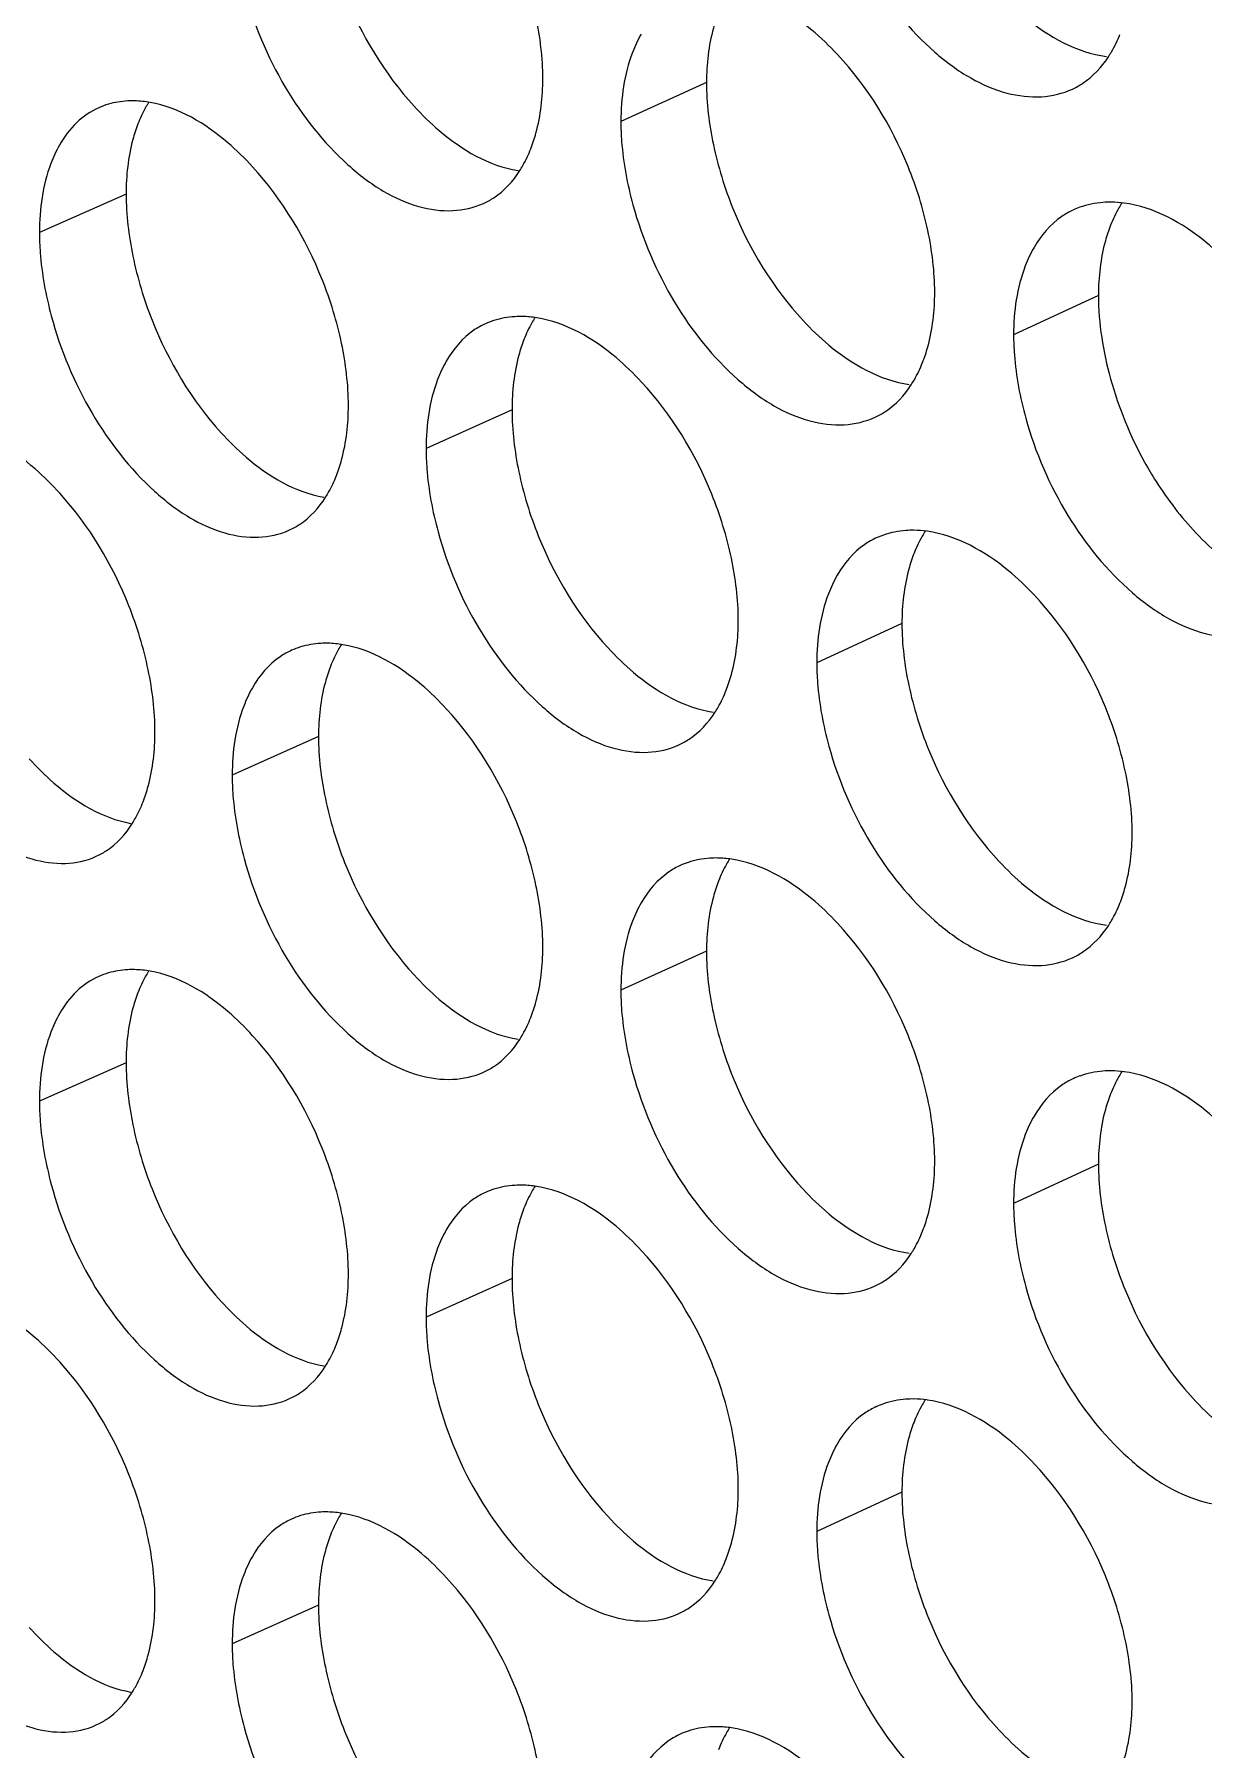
# Model space of a CAD drawing. Header units: millimetres. Extents: x 1177 to 4147, y 93 to 2194.
# Drawn here: x 2559.37 to 2569.97, y 1016.85 to 1032.4 of the extents above; entities that cross this region are included whole.
import ezdxf

# ---------------------------------------------------------------- set-up
doc = ezdxf.new("R2010")
doc.units = ezdxf.units.MM
doc.header["$LTSCALE"] = 0.1
doc.layers.get('0').update_dxf_attribs({"lineweight": 13})
doc.layers.add('标注', color=251, linetype='Continuous', lineweight=9)

# ---------------------------------------------------------------- blocks, each defined once
blk = doc.blocks.new('02')
at = {"layer": '标注'}
for p, q in [((4434.072, 1065.505), (4432.963, 1065)), ((4426.555, 1064.061), (4425.432, 1063.563)), ((4426.555, 1064.061), (4425.432, 1063.563)), ((4439.148, 1062.748), (4438.049, 1062.237)), ((4431.553, 1061.268), (4430.44, 1060.765)), ((4431.553, 1061.268), (4430.44, 1060.765)), ((4436.603, 1058.499), (4435.5, 1057.991)), ((4436.603, 1058.499), (4435.5, 1057.991)), ((4429.047, 1057.036), (4427.929, 1056.536)), ((4434.072, 1054.255), (4432.963, 1053.75)), ((4426.555, 1052.811), (4425.432, 1052.313)), ((4439.148, 1051.498), (4438.049, 1050.987)), ((4431.553, 1050.018), (4430.44, 1049.515)), ((4436.603, 1047.249), (4435.5, 1046.741)), ((4429.047, 1045.786), (4427.929, 1045.286))]:
    blk.add_line(p, q, dxfattribs=at)
for centre, radius, start, end in [((4426.606, 1064.263), 1.001, 106.2734, 113.935), ((4426.606, 1064.263), 1.001, 106.2734, 113.935), ((4439.261, 1062.909), 1.043, 109.8653, 114.9718), ((4439.298, 1062.563), 1.393, 82.5184, 89.3404), ((4431.628, 1061.454), 1.017, 107.7472, 114.3481), ((4431.628, 1061.454), 1.017, 107.7472, 114.3481), ((4436.739, 1058.323), 1.384, 82.0095, 89.1943), ((4436.739, 1058.323), 1.384, 82.0095, 89.1943), ((4436.704, 1058.668), 1.034, 109.1713, 114.7632), ((4436.704, 1058.668), 1.034, 109.1713, 114.7632), ((4429.11, 1057.231), 1.009, 107.0166, 114.1413), ((4434.159, 1054.433), 1.026, 108.4653, 114.5554), ((4426.606, 1053.013), 1.001, 106.2734, 113.935), ((4439.261, 1051.659), 1.043, 109.8653, 114.9718), ((4439.298, 1051.313), 1.393, 82.5184, 89.3404), ((4431.628, 1050.204), 1.017, 107.7472, 114.3481), ((4436.704, 1047.418), 1.034, 109.1713, 114.7632), ((4436.739, 1047.073), 1.384, 82.0095, 89.1943), ((4429.11, 1045.981), 1.009, 107.0166, 114.1413), ((4434.159, 1043.183), 1.026, 108.4653, 114.5554)]:
    blk.add_arc(centre, radius, start, end, dxfattribs=at)
for points, knots in [([(4431.952, 1065.555), (4431.952, 1065.824), (4431.883, 1066.383), (4431.551, 1067.464), (4431.092, 1068.22), (4430.706, 1068.64)], [0, 0, 0, 0, 0.238495, 0.494451, 1, 1, 1, 1]), ([(4429.047, 1068.286), (4429.047, 1068.017), (4429.116, 1067.458), (4429.444, 1066.377), (4429.9, 1065.619), (4430.284, 1065.199)], [0, 0, 0, 0, 0.238709, 0.494811, 1, 1, 1, 1]), ([(4435.657, 1068.162), (4435.778, 1067.72), (4436.135, 1066.891), (4436.823, 1066.033), (4437.464, 1065.557), (4437.939, 1065.352), (4438.399, 1065.295), (4438.688, 1065.363), (4438.813, 1065.421)], [0, 0, 0, 0, 0.297384, 0.578764, 0.7031, 0.812961, 0.910366, 1, 1, 1, 1]), ([(4428.084, 1066.706), (4428.203, 1066.266), (4428.552, 1065.437), (4429.226, 1064.576), (4429.855, 1064.094), (4430.321, 1063.884), (4430.774, 1063.82), (4431.058, 1063.883), (4431.182, 1063.939)], [0, 0, 0, 0, 0.298788, 0.580857, 0.705138, 0.814605, 0.911286, 1, 1, 1, 1]), ([(4435.769, 1065.867), (4435.664, 1065.979), (4435.277, 1066.352), (4434.778, 1066.641), (4434.396, 1066.697)], [0, 0, 0, 0, 0.284973, 1, 1, 1, 1]), ([(4437.86, 1066.67), (4437.966, 1066.556), (4438.358, 1066.181), (4438.866, 1065.893), (4439.253, 1065.842)], [0, 0, 0, 0, 0.285047, 1, 1, 1, 1]), ([(4434.228, 1066.414), (4434.202, 1066.348), (4434.106, 1066.054), (4434.072, 1065.742), (4434.072, 1065.505)], [0, 0, 0, 0, 0.231495, 1, 1, 1, 1]), ([(4433.226, 1066.132), (4433.182, 1066.056), (4433.018, 1065.7), (4432.963, 1065.302), (4432.963, 1065)], [0, 0, 0, 0, 0.225686, 1, 1, 1, 1]), ([(4439.277, 1065.836), (4439.291, 1065.859), (4439.349, 1065.952), (4439.396, 1066.052), (4439.427, 1066.129)], [0, 0, 0, 0, 0.242268, 1, 1, 1, 1]), ([(4437.028, 1062.788), (4437.028, 1063.057), (4436.958, 1063.616), (4436.622, 1064.696), (4436.159, 1065.449), (4435.769, 1065.867)], [0, 0, 0, 0, 0.238356, 0.494151, 1, 1, 1, 1]), ([(4438.813, 1065.421), (4438.859, 1065.443), (4439.042, 1065.545), (4439.19, 1065.704), (4439.277, 1065.836)], [0, 0, 0, 0, 0.242755, 1, 1, 1, 1]), ([(4431.796, 1064.647), (4431.822, 1064.714), (4431.918, 1065.007), (4431.952, 1065.318), (4431.952, 1065.555)], [0, 0, 0, 0, 0.231431, 1, 1, 1, 1]), ([(4434.072, 1065.505), (4434.072, 1065.236), (4434.141, 1064.677), (4434.473, 1063.597), (4434.934, 1062.842), (4435.322, 1062.424)], [0, 0, 0, 0, 0.23857, 0.494512, 1, 1, 1, 1]), ([(4426.665, 1065.267), (4426.635, 1065.268), (4426.521, 1065.266), (4426.407, 1065.248), (4426.325, 1065.224)], [0, 0, 0, 0, 0.256633, 1, 1, 1, 1]), ([(4426.665, 1065.267), (4426.635, 1065.268), (4426.521, 1065.266), (4426.407, 1065.248), (4426.325, 1065.224)], [0, 0, 0, 0, 0.256633, 1, 1, 1, 1]), ([(4426.845, 1065.246), (4426.832, 1065.224), (4426.78, 1065.135), (4426.737, 1065.041), (4426.708, 1064.968)], [0, 0, 0, 0, 0.242119, 1, 1, 1, 1]), ([(4426.845, 1065.246), (4426.832, 1065.224), (4426.78, 1065.135), (4426.737, 1065.041), (4426.708, 1064.968)], [0, 0, 0, 0, 0.242119, 1, 1, 1, 1]), ([(4428.194, 1064.411), (4428.093, 1064.522), (4427.72, 1064.89), (4427.239, 1065.181), (4426.868, 1065.247)], [0, 0, 0, 0, 0.285096, 1, 1, 1, 1]), ([(4428.194, 1064.411), (4428.093, 1064.522), (4427.72, 1064.89), (4427.239, 1065.181), (4426.868, 1065.247)], [0, 0, 0, 0, 0.285096, 1, 1, 1, 1]), ([(4430.284, 1065.199), (4430.387, 1065.087), (4430.765, 1064.716), (4431.254, 1064.425), (4431.631, 1064.365)], [0, 0, 0, 0, 0.285206, 1, 1, 1, 1]), ([(4426.2, 1065.178), (4426.095, 1065.132), (4425.895, 1064.995), (4425.752, 1064.801), (4425.692, 1064.694)], [0, 0, 0, 0, 0.481736, 1, 1, 1, 1]), ([(4426.2, 1065.178), (4426.095, 1065.132), (4425.895, 1064.995), (4425.752, 1064.801), (4425.692, 1064.694)], [0, 0, 0, 0, 0.481736, 1, 1, 1, 1]), ([(4432.963, 1065), (4432.963, 1064.913), (4432.978, 1064.549), (4433.046, 1064.188), (4433.119, 1063.921)], [0, 0, 0, 0, 0.238256, 1, 1, 1, 1]), ([(4426.708, 1064.968), (4426.683, 1064.902), (4426.588, 1064.609), (4426.555, 1064.297), (4426.555, 1064.061)], [0, 0, 0, 0, 0.23105, 1, 1, 1, 1]), ([(4426.708, 1064.968), (4426.683, 1064.902), (4426.588, 1064.609), (4426.555, 1064.297), (4426.555, 1064.061)], [0, 0, 0, 0, 0.23105, 1, 1, 1, 1]), ([(4425.692, 1064.694), (4425.648, 1064.618), (4425.485, 1064.263), (4425.432, 1063.865), (4425.432, 1063.563)], [0, 0, 0, 0, 0.224968, 1, 1, 1, 1]), ([(4425.692, 1064.694), (4425.648, 1064.618), (4425.485, 1064.263), (4425.432, 1063.865), (4425.432, 1063.563)], [0, 0, 0, 0, 0.224968, 1, 1, 1, 1]), ([(4431.654, 1064.364), (4431.667, 1064.385), (4431.722, 1064.476), (4431.767, 1064.573), (4431.796, 1064.647)], [0, 0, 0, 0, 0.242178, 1, 1, 1, 1]), ([(4429.434, 1061.323), (4429.434, 1061.592), (4429.365, 1062.151), (4429.035, 1063.232), (4428.579, 1063.989), (4428.194, 1064.411)], [0, 0, 0, 0, 0.238564, 0.494601, 1, 1, 1, 1]), ([(4429.434, 1061.323), (4429.434, 1061.592), (4429.365, 1062.151), (4429.035, 1063.232), (4428.579, 1063.989), (4428.194, 1064.411)], [0, 0, 0, 0, 0.238564, 0.494601, 1, 1, 1, 1]), ([(4431.182, 1063.939), (4431.229, 1063.96), (4431.417, 1064.063), (4431.567, 1064.227), (4431.654, 1064.364)], [0, 0, 0, 0, 0.241969, 1, 1, 1, 1]), ([(4426.555, 1064.061), (4426.555, 1063.791), (4426.623, 1063.232), (4426.95, 1062.15), (4427.402, 1061.392), (4427.785, 1060.97)], [0, 0, 0, 0, 0.238779, 0.49496, 1, 1, 1, 1]), ([(4426.555, 1064.061), (4426.555, 1063.791), (4426.623, 1063.232), (4426.95, 1062.15), (4427.402, 1061.392), (4427.785, 1060.97)], [0, 0, 0, 0, 0.238779, 0.49496, 1, 1, 1, 1]), ([(4433.119, 1063.921), (4433.24, 1063.48), (4433.594, 1062.65), (4434.278, 1061.791), (4434.915, 1061.313), (4435.386, 1061.107), (4435.845, 1061.047), (4436.132, 1061.114), (4436.256, 1061.171)], [0, 0, 0, 0, 0.29785, 0.579458, 0.703775, 0.813505, 0.91067, 1, 1, 1, 1]), ([(4439.314, 1063.956), (4439.278, 1063.956), (4439.14, 1063.952), (4439.003, 1063.924), (4438.906, 1063.889)], [0, 0, 0, 0, 0.257304, 1, 1, 1, 1]), ([(4439.455, 1063.95), (4439.441, 1063.928), (4439.383, 1063.834), (4439.336, 1063.735), (4439.306, 1063.657)], [0, 0, 0, 0, 0.242253, 1, 1, 1, 1]), ([(4440.884, 1063.118), (4440.776, 1063.231), (4440.38, 1063.606), (4439.868, 1063.893), (4439.479, 1063.944)], [0, 0, 0, 0, 0.284863, 1, 1, 1, 1]), ([(4438.82, 1063.854), (4438.769, 1063.83), (4438.563, 1063.713), (4438.404, 1063.524), (4438.314, 1063.37)], [0, 0, 0, 0, 0.241203, 1, 1, 1, 1]), ([(4439.306, 1063.657), (4439.279, 1063.591), (4439.183, 1063.297), (4439.148, 1062.985), (4439.148, 1062.748)], [0, 0, 0, 0, 0.231792, 1, 1, 1, 1]), ([(4425.432, 1063.563), (4425.432, 1063.476), (4425.447, 1063.112), (4425.514, 1062.751), (4425.586, 1062.483)], [0, 0, 0, 0, 0.238168, 1, 1, 1, 1]), ([(4425.432, 1063.563), (4425.432, 1063.476), (4425.447, 1063.112), (4425.514, 1062.751), (4425.586, 1062.483)], [0, 0, 0, 0, 0.238168, 1, 1, 1, 1]), ([(4438.314, 1063.37), (4438.27, 1063.293), (4438.104, 1062.938), (4438.049, 1062.539), (4438.049, 1062.237)], [0, 0, 0, 0, 0.22617, 1, 1, 1, 1]), ([(4436.87, 1061.879), (4436.897, 1061.946), (4436.993, 1062.239), (4437.028, 1062.551), (4437.028, 1062.788)], [0, 0, 0, 0, 0.231729, 1, 1, 1, 1]), ([(4439.148, 1062.748), (4439.148, 1062.384), (4439.272, 1061.632), (4439.558, 1060.929), (4439.746, 1060.589)], [0, 0, 0, 0, 0.483072, 1, 1, 1, 1]), ([(4425.586, 1062.483), (4425.704, 1062.043), (4426.05, 1061.215), (4426.72, 1060.352), (4427.345, 1059.868), (4427.808, 1059.656), (4428.258, 1059.59), (4428.542, 1059.652), (4428.664, 1059.707)], [0, 0, 0, 0, 0.299261, 0.581563, 0.705826, 0.815161, 0.911598, 1, 1, 1, 1]), ([(4425.586, 1062.483), (4425.704, 1062.043), (4426.05, 1061.215), (4426.72, 1060.352), (4427.345, 1059.868), (4427.808, 1059.656), (4428.258, 1059.59), (4428.542, 1059.652), (4428.664, 1059.707)], [0, 0, 0, 0, 0.299261, 0.581563, 0.705826, 0.815161, 0.911598, 1, 1, 1, 1]), ([(4431.209, 1062.381), (4431.157, 1062.357), (4430.95, 1062.242), (4430.791, 1062.052), (4430.702, 1061.897)], [0, 0, 0, 0, 0.240568, 1, 1, 1, 1]), ([(4431.209, 1062.381), (4431.157, 1062.357), (4430.95, 1062.242), (4430.791, 1062.052), (4430.702, 1061.897)], [0, 0, 0, 0, 0.240568, 1, 1, 1, 1]), ([(4431.685, 1062.475), (4431.653, 1062.475), (4431.53, 1062.473), (4431.406, 1062.451), (4431.318, 1062.423)], [0, 0, 0, 0, 0.25692, 1, 1, 1, 1]), ([(4431.685, 1062.475), (4431.653, 1062.475), (4431.53, 1062.473), (4431.406, 1062.451), (4431.318, 1062.423)], [0, 0, 0, 0, 0.25692, 1, 1, 1, 1]), ([(4431.85, 1062.46), (4431.836, 1062.438), (4431.782, 1062.347), (4431.737, 1062.251), (4431.708, 1062.176)], [0, 0, 0, 0, 0.242162, 1, 1, 1, 1]), ([(4431.85, 1062.46), (4431.836, 1062.438), (4431.782, 1062.347), (4431.737, 1062.251), (4431.708, 1062.176)], [0, 0, 0, 0, 0.242162, 1, 1, 1, 1]), ([(4433.231, 1061.625), (4433.127, 1061.737), (4432.745, 1062.109), (4432.252, 1062.398), (4431.873, 1062.458)], [0, 0, 0, 0, 0.28502, 1, 1, 1, 1]), ([(4433.231, 1061.625), (4433.127, 1061.737), (4432.745, 1062.109), (4432.252, 1062.398), (4431.873, 1062.458)], [0, 0, 0, 0, 0.28502, 1, 1, 1, 1]), ([(4435.322, 1062.424), (4435.427, 1062.311), (4435.814, 1061.937), (4436.316, 1061.648), (4436.699, 1061.594)], [0, 0, 0, 0, 0.285106, 1, 1, 1, 1]), ([(4431.708, 1062.176), (4431.682, 1062.11), (4431.587, 1061.816), (4431.553, 1061.505), (4431.553, 1061.268)], [0, 0, 0, 0, 0.231346, 1, 1, 1, 1]), ([(4431.708, 1062.176), (4431.682, 1062.11), (4431.587, 1061.816), (4431.553, 1061.505), (4431.553, 1061.268)], [0, 0, 0, 0, 0.231346, 1, 1, 1, 1]), ([(4438.049, 1062.237), (4438.049, 1062.151), (4438.064, 1061.787), (4438.133, 1061.426), (4438.207, 1061.159)], [0, 0, 0, 0, 0.238316, 1, 1, 1, 1]), ([(4430.702, 1061.897), (4430.658, 1061.821), (4430.494, 1061.465), (4430.44, 1061.067), (4430.44, 1060.765)], [0, 0, 0, 0, 0.225445, 1, 1, 1, 1]), ([(4430.702, 1061.897), (4430.658, 1061.821), (4430.494, 1061.465), (4430.44, 1061.067), (4430.44, 1060.765)], [0, 0, 0, 0, 0.225445, 1, 1, 1, 1]), ([(4436.723, 1061.589), (4436.737, 1061.611), (4436.794, 1061.704), (4436.84, 1061.803), (4436.87, 1061.879)], [0, 0, 0, 0, 0.242235, 1, 1, 1, 1]), ([(4434.484, 1058.544), (4434.484, 1058.813), (4434.414, 1059.371), (4434.08, 1060.452), (4433.619, 1061.207), (4433.231, 1061.625)], [0, 0, 0, 0, 0.238425, 0.494301, 1, 1, 1, 1]), ([(4434.484, 1058.544), (4434.484, 1058.813), (4434.414, 1059.371), (4434.08, 1060.452), (4433.619, 1061.207), (4433.231, 1061.625)], [0, 0, 0, 0, 0.238425, 0.494301, 1, 1, 1, 1]), ([(4436.256, 1061.171), (4436.303, 1061.192), (4436.487, 1061.295), (4436.636, 1061.456), (4436.723, 1061.589)], [0, 0, 0, 0, 0.242501, 1, 1, 1, 1]), ([(4429.279, 1060.415), (4429.305, 1060.482), (4429.4, 1060.775), (4429.434, 1061.086), (4429.434, 1061.323)], [0, 0, 0, 0, 0.231283, 1, 1, 1, 1]), ([(4429.279, 1060.415), (4429.305, 1060.482), (4429.4, 1060.775), (4429.434, 1061.086), (4429.434, 1061.323)], [0, 0, 0, 0, 0.231283, 1, 1, 1, 1]), ([(4431.553, 1061.268), (4431.553, 1060.999), (4431.622, 1060.44), (4431.952, 1059.359), (4432.41, 1058.602), (4432.797, 1058.183)], [0, 0, 0, 0, 0.238639, 0.494661, 1, 1, 1, 1]), ([(4431.553, 1061.268), (4431.553, 1060.999), (4431.622, 1060.44), (4431.952, 1059.359), (4432.41, 1058.602), (4432.797, 1058.183)], [0, 0, 0, 0, 0.238639, 0.494661, 1, 1, 1, 1]), ([(4425.696, 1060.187), (4425.596, 1060.297), (4425.227, 1060.664), (4424.752, 1060.956), (4424.385, 1061.024)], [0, 0, 0, 0, 0.285125, 1, 1, 1, 1]), ([(4438.207, 1061.159), (4438.329, 1060.717), (4438.688, 1059.887), (4439.382, 1059.03), (4440.027, 1058.556), (4440.504, 1058.354), (4440.967, 1058.299), (4441.257, 1058.368), (4441.383, 1058.427)], [0, 0, 0, 0, 0.29692, 0.578074, 0.702428, 0.812421, 0.910064, 1, 1, 1, 1]), ([(4427.785, 1060.97), (4427.887, 1060.859), (4428.26, 1060.489), (4428.743, 1060.198), (4429.116, 1060.135)], [0, 0, 0, 0, 0.285248, 1, 1, 1, 1]), ([(4427.785, 1060.97), (4427.887, 1060.859), (4428.26, 1060.489), (4428.743, 1060.198), (4429.116, 1060.135)], [0, 0, 0, 0, 0.285248, 1, 1, 1, 1]), ([(4430.44, 1060.765), (4430.44, 1060.678), (4430.455, 1060.314), (4430.522, 1059.953), (4430.595, 1059.686)], [0, 0, 0, 0, 0.238227, 1, 1, 1, 1]), ([(4430.44, 1060.765), (4430.44, 1060.678), (4430.455, 1060.314), (4430.522, 1059.953), (4430.595, 1059.686)], [0, 0, 0, 0, 0.238227, 1, 1, 1, 1]), ([(4439.746, 1060.589), (4439.793, 1060.504), (4439.987, 1060.179), (4440.218, 1059.877), (4440.411, 1059.672)], [0, 0, 0, 0, 0.25665, 1, 1, 1, 1]), ([(4429.139, 1060.135), (4429.152, 1060.156), (4429.206, 1060.246), (4429.25, 1060.341), (4429.279, 1060.415)], [0, 0, 0, 0, 0.242155, 1, 1, 1, 1]), ([(4429.139, 1060.135), (4429.152, 1060.156), (4429.206, 1060.246), (4429.25, 1060.341), (4429.279, 1060.415)], [0, 0, 0, 0, 0.242155, 1, 1, 1, 1]), ([(4426.929, 1057.096), (4426.929, 1057.366), (4426.86, 1057.925), (4426.532, 1059.006), (4426.079, 1059.764), (4425.696, 1060.187)], [0, 0, 0, 0, 0.238635, 0.494751, 1, 1, 1, 1]), ([(4428.664, 1059.707), (4428.712, 1059.728), (4428.901, 1059.831), (4429.052, 1059.997), (4429.139, 1060.135)], [0, 0, 0, 0, 0.24169, 1, 1, 1, 1]), ([(4428.664, 1059.707), (4428.712, 1059.728), (4428.901, 1059.831), (4429.052, 1059.997), (4429.139, 1060.135)], [0, 0, 0, 0, 0.24169, 1, 1, 1, 1]), ([(4430.595, 1059.686), (4430.715, 1059.245), (4431.066, 1058.416), (4431.746, 1057.556), (4432.379, 1057.075), (4432.847, 1056.867), (4433.303, 1056.806), (4433.588, 1056.87), (4433.712, 1056.927)], [0, 0, 0, 0, 0.298318, 0.580156, 0.704454, 0.814053, 0.910977, 1, 1, 1, 1]), ([(4430.595, 1059.686), (4430.715, 1059.245), (4431.066, 1058.416), (4431.746, 1057.556), (4432.379, 1057.075), (4432.847, 1056.867), (4433.303, 1056.806), (4433.588, 1056.87), (4433.712, 1056.927)], [0, 0, 0, 0, 0.298318, 0.580156, 0.704454, 0.814053, 0.910977, 1, 1, 1, 1]), ([(4436.758, 1059.706), (4436.724, 1059.707), (4436.59, 1059.703), (4436.457, 1059.677), (4436.364, 1059.645)], [0, 0, 0, 0, 0.257182, 1, 1, 1, 1]), ([(4436.758, 1059.706), (4436.724, 1059.707), (4436.59, 1059.703), (4436.457, 1059.677), (4436.364, 1059.645)], [0, 0, 0, 0, 0.257182, 1, 1, 1, 1]), ([(4436.907, 1059.697), (4436.893, 1059.675), (4436.837, 1059.583), (4436.79, 1059.484), (4436.76, 1059.408)], [0, 0, 0, 0, 0.24222, 1, 1, 1, 1]), ([(4436.907, 1059.697), (4436.893, 1059.675), (4436.837, 1059.583), (4436.79, 1059.484), (4436.76, 1059.408)], [0, 0, 0, 0, 0.24222, 1, 1, 1, 1]), ([(4438.32, 1058.864), (4438.214, 1058.977), (4437.822, 1059.351), (4437.316, 1059.639), (4436.931, 1059.693)], [0, 0, 0, 0, 0.284921, 1, 1, 1, 1]), ([(4438.32, 1058.864), (4438.214, 1058.977), (4437.822, 1059.351), (4437.316, 1059.639), (4436.931, 1059.693)], [0, 0, 0, 0, 0.284921, 1, 1, 1, 1]), ([(4440.411, 1059.672), (4440.518, 1059.558), (4440.914, 1059.182), (4441.429, 1058.895), (4441.819, 1058.847)], [0, 0, 0, 0, 0.284983, 1, 1, 1, 1]), ([(4436.27, 1059.607), (4436.219, 1059.583), (4436.013, 1059.467), (4435.853, 1059.278), (4435.764, 1059.123)], [0, 0, 0, 0, 0.240997, 1, 1, 1, 1]), ([(4436.27, 1059.607), (4436.219, 1059.583), (4436.013, 1059.467), (4435.853, 1059.278), (4435.764, 1059.123)], [0, 0, 0, 0, 0.240997, 1, 1, 1, 1]), ([(4436.76, 1059.408), (4436.734, 1059.341), (4436.638, 1059.048), (4436.603, 1058.736), (4436.603, 1058.499)], [0, 0, 0, 0, 0.231643, 1, 1, 1, 1]), ([(4436.76, 1059.408), (4436.734, 1059.341), (4436.638, 1059.048), (4436.603, 1058.736), (4436.603, 1058.499)], [0, 0, 0, 0, 0.231643, 1, 1, 1, 1]), ([(4435.764, 1059.123), (4435.72, 1059.046), (4435.555, 1058.691), (4435.5, 1058.293), (4435.5, 1057.991)], [0, 0, 0, 0, 0.225927, 1, 1, 1, 1]), ([(4435.764, 1059.123), (4435.72, 1059.046), (4435.555, 1058.691), (4435.5, 1058.293), (4435.5, 1057.991)], [0, 0, 0, 0, 0.225927, 1, 1, 1, 1]), ([(4439.585, 1055.788), (4439.585, 1056.057), (4439.515, 1056.616), (4439.177, 1057.695), (4438.711, 1058.448), (4438.32, 1058.864)], [0, 0, 0, 0, 0.238287, 0.494002, 1, 1, 1, 1]), ([(4439.585, 1055.788), (4439.585, 1056.057), (4439.515, 1056.616), (4439.177, 1057.695), (4438.711, 1058.448), (4438.32, 1058.864)], [0, 0, 0, 0, 0.238287, 0.494002, 1, 1, 1, 1]), ([(4434.327, 1057.635), (4434.353, 1057.702), (4434.449, 1057.995), (4434.484, 1058.307), (4434.484, 1058.544)], [0, 0, 0, 0, 0.23158, 1, 1, 1, 1]), ([(4434.327, 1057.635), (4434.353, 1057.702), (4434.449, 1057.995), (4434.484, 1058.307), (4434.484, 1058.544)], [0, 0, 0, 0, 0.23158, 1, 1, 1, 1]), ([(4436.603, 1058.499), (4436.603, 1058.229), (4436.673, 1057.671), (4437.007, 1056.591), (4437.47, 1055.837), (4437.86, 1055.42)], [0, 0, 0, 0, 0.238501, 0.494363, 1, 1, 1, 1]), ([(4436.603, 1058.499), (4436.603, 1058.229), (4436.673, 1057.671), (4437.007, 1056.591), (4437.47, 1055.837), (4437.86, 1055.42)], [0, 0, 0, 0, 0.238501, 0.494363, 1, 1, 1, 1]), ([(4423.101, 1058.265), (4423.219, 1057.825), (4423.562, 1056.998), (4424.227, 1056.134), (4424.849, 1055.648), (4425.308, 1055.435), (4425.756, 1055.367), (4426.038, 1055.426), (4426.16, 1055.481)], [0, 0, 0, 0, 0.299735, 0.582272, 0.706518, 0.81572, 0.911912, 1, 1, 1, 1]), ([(4428.698, 1058.152), (4428.646, 1058.128), (4428.438, 1058.013), (4428.279, 1057.823), (4428.19, 1057.668)], [0, 0, 0, 0, 0.240345, 1, 1, 1, 1]), ([(4429.168, 1058.243), (4429.138, 1058.244), (4429.019, 1058.242), (4428.9, 1058.222), (4428.815, 1058.196)], [0, 0, 0, 0, 0.25678, 1, 1, 1, 1]), ([(4429.341, 1058.225), (4429.328, 1058.203), (4429.274, 1058.113), (4429.23, 1058.018), (4429.202, 1057.944)], [0, 0, 0, 0, 0.242139, 1, 1, 1, 1]), ([(4430.706, 1057.39), (4430.604, 1057.502), (4430.226, 1057.871), (4429.739, 1058.162), (4429.364, 1058.224)], [0, 0, 0, 0, 0.285061, 1, 1, 1, 1]), ([(4432.797, 1058.183), (4432.9, 1058.071), (4433.283, 1057.698), (4433.779, 1057.408), (4434.158, 1057.351)], [0, 0, 0, 0, 0.285159, 1, 1, 1, 1]), ([(4432.797, 1058.183), (4432.9, 1058.071), (4433.283, 1057.698), (4433.779, 1057.408), (4434.158, 1057.351)], [0, 0, 0, 0, 0.285159, 1, 1, 1, 1]), ([(4429.202, 1057.944), (4429.176, 1057.878), (4429.081, 1057.585), (4429.047, 1057.273), (4429.047, 1057.036)], [0, 0, 0, 0, 0.231198, 1, 1, 1, 1]), ([(4435.5, 1057.991), (4435.5, 1057.904), (4435.515, 1057.54), (4435.583, 1057.179), (4435.657, 1056.912)], [0, 0, 0, 0, 0.238286, 1, 1, 1, 1]), ([(4435.5, 1057.991), (4435.5, 1057.904), (4435.515, 1057.54), (4435.583, 1057.179), (4435.657, 1056.912)], [0, 0, 0, 0, 0.238286, 1, 1, 1, 1]), ([(4428.19, 1057.668), (4428.147, 1057.591), (4427.983, 1057.236), (4427.929, 1056.838), (4427.929, 1056.536)], [0, 0, 0, 0, 0.225206, 1, 1, 1, 1]), ([(4434.182, 1057.348), (4434.196, 1057.37), (4434.251, 1057.462), (4434.297, 1057.56), (4434.327, 1057.635)], [0, 0, 0, 0, 0.242205, 1, 1, 1, 1]), ([(4434.182, 1057.348), (4434.196, 1057.37), (4434.251, 1057.462), (4434.297, 1057.56), (4434.327, 1057.635)], [0, 0, 0, 0, 0.242205, 1, 1, 1, 1]), ([(4431.952, 1054.305), (4431.952, 1054.574), (4431.883, 1055.133), (4431.551, 1056.214), (4431.092, 1056.97), (4430.706, 1057.39)], [0, 0, 0, 0, 0.238495, 0.494451, 1, 1, 1, 1]), ([(4433.712, 1056.927), (4433.759, 1056.948), (4433.945, 1057.051), (4434.095, 1057.213), (4434.182, 1057.348)], [0, 0, 0, 0, 0.242239, 1, 1, 1, 1]), ([(4433.712, 1056.927), (4433.759, 1056.948), (4433.945, 1057.051), (4434.095, 1057.213), (4434.182, 1057.348)], [0, 0, 0, 0, 0.242239, 1, 1, 1, 1]), ([(4426.775, 1056.189), (4426.8, 1056.256), (4426.895, 1056.549), (4426.929, 1056.86), (4426.929, 1057.096)], [0, 0, 0, 0, 0.231134, 1, 1, 1, 1]), ([(4429.047, 1057.036), (4429.047, 1056.767), (4429.116, 1056.208), (4429.444, 1055.127), (4429.9, 1054.369), (4430.284, 1053.949)], [0, 0, 0, 0, 0.238709, 0.494811, 1, 1, 1, 1]), ([(4435.657, 1056.912), (4435.778, 1056.47), (4436.135, 1055.641), (4436.823, 1054.783), (4437.464, 1054.307), (4437.939, 1054.102), (4438.399, 1054.045), (4438.688, 1054.113), (4438.813, 1054.171)], [0, 0, 0, 0, 0.297384, 0.578764, 0.7031, 0.812961, 0.910366, 1, 1, 1, 1]), ([(4435.657, 1056.912), (4435.778, 1056.47), (4436.135, 1055.641), (4436.823, 1054.783), (4437.464, 1054.307), (4437.939, 1054.102), (4438.399, 1054.045), (4438.688, 1054.113), (4438.813, 1054.171)], [0, 0, 0, 0, 0.297384, 0.578764, 0.7031, 0.812961, 0.910366, 1, 1, 1, 1]), ([(4425.3, 1056.748), (4425.4, 1056.637), (4425.769, 1056.268), (4426.246, 1055.976), (4426.614, 1055.911)], [0, 0, 0, 0, 0.285283, 1, 1, 1, 1]), ([(4427.929, 1056.536), (4427.929, 1056.449), (4427.944, 1056.085), (4428.011, 1055.724), (4428.084, 1055.456)], [0, 0, 0, 0, 0.238197, 1, 1, 1, 1]), ([(4426.637, 1055.912), (4426.65, 1055.933), (4426.703, 1056.022), (4426.746, 1056.116), (4426.775, 1056.189)], [0, 0, 0, 0, 0.242135, 1, 1, 1, 1]), ([(4426.16, 1055.481), (4426.208, 1055.502), (4426.399, 1055.605), (4426.55, 1055.773), (4426.637, 1055.912)], [0, 0, 0, 0, 0.241404, 1, 1, 1, 1]), ([(4439.427, 1054.879), (4439.453, 1054.946), (4439.55, 1055.239), (4439.585, 1055.551), (4439.585, 1055.788)], [0, 0, 0, 0, 0.231878, 1, 1, 1, 1]), ([(4439.427, 1054.879), (4439.453, 1054.946), (4439.55, 1055.239), (4439.585, 1055.551), (4439.585, 1055.788)], [0, 0, 0, 0, 0.231878, 1, 1, 1, 1]), ([(4428.084, 1055.456), (4428.203, 1055.016), (4428.552, 1054.187), (4429.226, 1053.326), (4429.855, 1052.844), (4430.321, 1052.634), (4430.774, 1052.57), (4431.058, 1052.633), (4431.182, 1052.689)], [0, 0, 0, 0, 0.298788, 0.580857, 0.705138, 0.814605, 0.911286, 1, 1, 1, 1]), ([(4434.215, 1055.462), (4434.182, 1055.463), (4434.053, 1055.46), (4433.925, 1055.436), (4433.835, 1055.406)], [0, 0, 0, 0, 0.257054, 1, 1, 1, 1]), ([(4434.372, 1055.45), (4434.358, 1055.429), (4434.303, 1055.337), (4434.257, 1055.24), (4434.228, 1055.164)], [0, 0, 0, 0, 0.242189, 1, 1, 1, 1]), ([(4435.769, 1054.617), (4435.664, 1054.729), (4435.277, 1055.102), (4434.778, 1055.391), (4434.396, 1055.447)], [0, 0, 0, 0, 0.284973, 1, 1, 1, 1]), ([(4433.733, 1055.366), (4433.681, 1055.342), (4433.475, 1055.226), (4433.315, 1055.037), (4433.226, 1054.882)], [0, 0, 0, 0, 0.240785, 1, 1, 1, 1]), ([(4437.86, 1055.42), (4437.966, 1055.306), (4438.358, 1054.931), (4438.866, 1054.643), (4439.253, 1054.592)], [0, 0, 0, 0, 0.285047, 1, 1, 1, 1]), ([(4437.86, 1055.42), (4437.966, 1055.306), (4438.358, 1054.931), (4438.866, 1054.643), (4439.253, 1054.592)], [0, 0, 0, 0, 0.285047, 1, 1, 1, 1]), ([(4434.228, 1055.164), (4434.202, 1055.098), (4434.106, 1054.804), (4434.072, 1054.492), (4434.072, 1054.255)], [0, 0, 0, 0, 0.231495, 1, 1, 1, 1]), ([(4433.226, 1054.882), (4433.182, 1054.806), (4433.018, 1054.45), (4432.963, 1054.052), (4432.963, 1053.75)], [0, 0, 0, 0, 0.225686, 1, 1, 1, 1]), ([(4439.277, 1054.586), (4439.291, 1054.609), (4439.349, 1054.702), (4439.396, 1054.802), (4439.427, 1054.879)], [0, 0, 0, 0, 0.242268, 1, 1, 1, 1]), ([(4439.277, 1054.586), (4439.291, 1054.609), (4439.349, 1054.702), (4439.396, 1054.802), (4439.427, 1054.879)], [0, 0, 0, 0, 0.242268, 1, 1, 1, 1]), ([(4437.028, 1051.538), (4437.028, 1051.807), (4436.958, 1052.366), (4436.622, 1053.446), (4436.159, 1054.199), (4435.769, 1054.617)], [0, 0, 0, 0, 0.238356, 0.494151, 1, 1, 1, 1]), ([(4438.813, 1054.171), (4438.859, 1054.193), (4439.042, 1054.295), (4439.19, 1054.454), (4439.277, 1054.586)], [0, 0, 0, 0, 0.242755, 1, 1, 1, 1]), ([(4438.813, 1054.171), (4438.859, 1054.193), (4439.042, 1054.295), (4439.19, 1054.454), (4439.277, 1054.586)], [0, 0, 0, 0, 0.242755, 1, 1, 1, 1]), ([(4431.796, 1053.397), (4431.822, 1053.464), (4431.918, 1053.757), (4431.952, 1054.068), (4431.952, 1054.305)], [0, 0, 0, 0, 0.231431, 1, 1, 1, 1]), ([(4434.072, 1054.255), (4434.072, 1053.986), (4434.141, 1053.427), (4434.473, 1052.347), (4434.934, 1051.592), (4435.322, 1051.174)], [0, 0, 0, 0, 0.23857, 0.494512, 1, 1, 1, 1]), ([(4426.2, 1053.928), (4426.095, 1053.882), (4425.895, 1053.745), (4425.752, 1053.551), (4425.692, 1053.444)], [0, 0, 0, 0, 0.481736, 1, 1, 1, 1]), ([(4426.665, 1054.017), (4426.635, 1054.018), (4426.521, 1054.016), (4426.407, 1053.998), (4426.325, 1053.974)], [0, 0, 0, 0, 0.256633, 1, 1, 1, 1]), ([(4426.845, 1053.996), (4426.832, 1053.974), (4426.78, 1053.885), (4426.737, 1053.791), (4426.708, 1053.718)], [0, 0, 0, 0, 0.242119, 1, 1, 1, 1]), ([(4428.194, 1053.161), (4428.093, 1053.272), (4427.72, 1053.64), (4427.239, 1053.931), (4426.868, 1053.997)], [0, 0, 0, 0, 0.285096, 1, 1, 1, 1]), ([(4430.284, 1053.949), (4430.387, 1053.837), (4430.765, 1053.466), (4431.254, 1053.175), (4431.631, 1053.115)], [0, 0, 0, 0, 0.285206, 1, 1, 1, 1]), ([(4426.708, 1053.718), (4426.683, 1053.652), (4426.588, 1053.359), (4426.555, 1053.047), (4426.555, 1052.811)], [0, 0, 0, 0, 0.23105, 1, 1, 1, 1]), ([(4432.963, 1053.75), (4432.963, 1053.663), (4432.978, 1053.299), (4433.046, 1052.938), (4433.119, 1052.671)], [0, 0, 0, 0, 0.238256, 1, 1, 1, 1]), ([(4425.692, 1053.444), (4425.648, 1053.368), (4425.485, 1053.013), (4425.432, 1052.615), (4425.432, 1052.313)], [0, 0, 0, 0, 0.224968, 1, 1, 1, 1]), ([(4431.654, 1053.114), (4431.667, 1053.135), (4431.722, 1053.226), (4431.767, 1053.323), (4431.796, 1053.397)], [0, 0, 0, 0, 0.242178, 1, 1, 1, 1]), ([(4429.434, 1050.073), (4429.434, 1050.342), (4429.365, 1050.901), (4429.035, 1051.982), (4428.579, 1052.739), (4428.194, 1053.161)], [0, 0, 0, 0, 0.238564, 0.494601, 1, 1, 1, 1]), ([(4431.182, 1052.689), (4431.229, 1052.71), (4431.417, 1052.813), (4431.567, 1052.977), (4431.654, 1053.114)], [0, 0, 0, 0, 0.241969, 1, 1, 1, 1]), ([(4426.555, 1052.811), (4426.555, 1052.541), (4426.623, 1051.982), (4426.95, 1050.9), (4427.402, 1050.142), (4427.785, 1049.72)], [0, 0, 0, 0, 0.238779, 0.49496, 1, 1, 1, 1]), ([(4433.119, 1052.671), (4433.24, 1052.23), (4433.594, 1051.4), (4434.278, 1050.541), (4434.915, 1050.063), (4435.386, 1049.857), (4435.845, 1049.797), (4436.132, 1049.864), (4436.256, 1049.921)], [0, 0, 0, 0, 0.29785, 0.579458, 0.703775, 0.813505, 0.91067, 1, 1, 1, 1]), ([(4438.82, 1052.604), (4438.769, 1052.58), (4438.563, 1052.463), (4438.404, 1052.274), (4438.314, 1052.12)], [0, 0, 0, 0, 0.241203, 1, 1, 1, 1]), ([(4439.314, 1052.706), (4439.278, 1052.706), (4439.14, 1052.702), (4439.003, 1052.674), (4438.906, 1052.639)], [0, 0, 0, 0, 0.257304, 1, 1, 1, 1]), ([(4439.455, 1052.7), (4439.441, 1052.678), (4439.383, 1052.584), (4439.336, 1052.485), (4439.306, 1052.407)], [0, 0, 0, 0, 0.242253, 1, 1, 1, 1]), ([(4440.884, 1051.868), (4440.776, 1051.981), (4440.38, 1052.356), (4439.868, 1052.643), (4439.479, 1052.694)], [0, 0, 0, 0, 0.284863, 1, 1, 1, 1]), ([(4439.306, 1052.407), (4439.279, 1052.341), (4439.183, 1052.047), (4439.148, 1051.735), (4439.148, 1051.498)], [0, 0, 0, 0, 0.231792, 1, 1, 1, 1]), ([(4425.432, 1052.313), (4425.432, 1052.226), (4425.447, 1051.862), (4425.514, 1051.501), (4425.586, 1051.233)], [0, 0, 0, 0, 0.238168, 1, 1, 1, 1]), ([(4438.314, 1052.12), (4438.27, 1052.043), (4438.104, 1051.688), (4438.049, 1051.289), (4438.049, 1050.987)], [0, 0, 0, 0, 0.22617, 1, 1, 1, 1]), ([(4436.87, 1050.629), (4436.897, 1050.696), (4436.993, 1050.989), (4437.028, 1051.301), (4437.028, 1051.538)], [0, 0, 0, 0, 0.231729, 1, 1, 1, 1]), ([(4439.148, 1051.498), (4439.148, 1051.229), (4439.218, 1050.67), (4439.554, 1049.59), (4440.02, 1048.838), (4440.411, 1048.422)], [0, 0, 0, 0, 0.238432, 0.494215, 1, 1, 1, 1]), ([(4425.586, 1051.233), (4425.704, 1050.793), (4426.05, 1049.965), (4426.72, 1049.102), (4427.345, 1048.618), (4427.808, 1048.406), (4428.258, 1048.34), (4428.542, 1048.402), (4428.664, 1048.457)], [0, 0, 0, 0, 0.299261, 0.581563, 0.705826, 0.815161, 0.911598, 1, 1, 1, 1]), ([(4431.685, 1051.225), (4431.653, 1051.225), (4431.53, 1051.223), (4431.406, 1051.201), (4431.318, 1051.173)], [0, 0, 0, 0, 0.25692, 1, 1, 1, 1]), ([(4431.85, 1051.21), (4431.836, 1051.188), (4431.782, 1051.097), (4431.737, 1051.001), (4431.708, 1050.926)], [0, 0, 0, 0, 0.242162, 1, 1, 1, 1]), ([(4433.231, 1050.375), (4433.127, 1050.487), (4432.745, 1050.859), (4432.252, 1051.148), (4431.873, 1051.208)], [0, 0, 0, 0, 0.28502, 1, 1, 1, 1]), ([(4431.209, 1051.131), (4431.157, 1051.107), (4430.95, 1050.992), (4430.791, 1050.802), (4430.702, 1050.647)], [0, 0, 0, 0, 0.240568, 1, 1, 1, 1]), ([(4435.322, 1051.174), (4435.427, 1051.061), (4435.814, 1050.687), (4436.316, 1050.398), (4436.699, 1050.344)], [0, 0, 0, 0, 0.285106, 1, 1, 1, 1]), ([(4438.049, 1050.987), (4438.049, 1050.901), (4438.064, 1050.537), (4438.133, 1050.176), (4438.207, 1049.909)], [0, 0, 0, 0, 0.238316, 1, 1, 1, 1]), ([(4431.708, 1050.926), (4431.682, 1050.86), (4431.587, 1050.566), (4431.553, 1050.255), (4431.553, 1050.018)], [0, 0, 0, 0, 0.231346, 1, 1, 1, 1]), ([(4430.702, 1050.647), (4430.658, 1050.571), (4430.494, 1050.215), (4430.44, 1049.817), (4430.44, 1049.515)], [0, 0, 0, 0, 0.225445, 1, 1, 1, 1]), ([(4436.723, 1050.339), (4436.737, 1050.361), (4436.794, 1050.454), (4436.84, 1050.553), (4436.87, 1050.629)], [0, 0, 0, 0, 0.242235, 1, 1, 1, 1]), ([(4434.484, 1047.294), (4434.484, 1047.563), (4434.414, 1048.121), (4434.08, 1049.202), (4433.619, 1049.957), (4433.231, 1050.375)], [0, 0, 0, 0, 0.238425, 0.494301, 1, 1, 1, 1]), ([(4436.256, 1049.921), (4436.303, 1049.942), (4436.487, 1050.045), (4436.636, 1050.206), (4436.723, 1050.339)], [0, 0, 0, 0, 0.242501, 1, 1, 1, 1]), ([(4429.279, 1049.165), (4429.305, 1049.232), (4429.4, 1049.525), (4429.434, 1049.836), (4429.434, 1050.073)], [0, 0, 0, 0, 0.231283, 1, 1, 1, 1]), ([(4431.553, 1050.018), (4431.553, 1049.749), (4431.622, 1049.19), (4431.952, 1048.109), (4432.41, 1047.352), (4432.797, 1046.933)], [0, 0, 0, 0, 0.238639, 0.494661, 1, 1, 1, 1]), ([(4438.207, 1049.909), (4438.329, 1049.467), (4438.688, 1048.637), (4439.382, 1047.78), (4440.027, 1047.306), (4440.504, 1047.104), (4440.967, 1047.049), (4441.257, 1047.118), (4441.383, 1047.177)], [0, 0, 0, 0, 0.29692, 0.578074, 0.702428, 0.812421, 0.910064, 1, 1, 1, 1]), ([(4425.696, 1048.937), (4425.596, 1049.047), (4425.227, 1049.414), (4424.752, 1049.706), (4424.385, 1049.774)], [0, 0, 0, 0, 0.285125, 1, 1, 1, 1]), ([(4427.785, 1049.72), (4427.887, 1049.609), (4428.26, 1049.239), (4428.743, 1048.948), (4429.116, 1048.885)], [0, 0, 0, 0, 0.285248, 1, 1, 1, 1]), ([(4430.44, 1049.515), (4430.44, 1049.428), (4430.455, 1049.064), (4430.522, 1048.703), (4430.595, 1048.436)], [0, 0, 0, 0, 0.238227, 1, 1, 1, 1]), ([(4429.139, 1048.885), (4429.152, 1048.906), (4429.206, 1048.996), (4429.25, 1049.091), (4429.279, 1049.165)], [0, 0, 0, 0, 0.242155, 1, 1, 1, 1]), ([(4426.929, 1045.846), (4426.929, 1046.116), (4426.86, 1046.675), (4426.532, 1047.756), (4426.079, 1048.514), (4425.696, 1048.937)], [0, 0, 0, 0, 0.238635, 0.494751, 1, 1, 1, 1]), ([(4428.664, 1048.457), (4428.712, 1048.478), (4428.901, 1048.581), (4429.052, 1048.747), (4429.139, 1048.885)], [0, 0, 0, 0, 0.24169, 1, 1, 1, 1]), ([(4430.595, 1048.436), (4430.715, 1047.995), (4431.066, 1047.166), (4431.746, 1046.306), (4432.379, 1045.825), (4432.847, 1045.617), (4433.303, 1045.556), (4433.588, 1045.62), (4433.712, 1045.677)], [0, 0, 0, 0, 0.298318, 0.580156, 0.704454, 0.814053, 0.910977, 1, 1, 1, 1]), ([(4436.27, 1048.357), (4436.219, 1048.333), (4436.013, 1048.217), (4435.853, 1048.028), (4435.764, 1047.873)], [0, 0, 0, 0, 0.240997, 1, 1, 1, 1]), ([(4436.758, 1048.456), (4436.724, 1048.457), (4436.59, 1048.453), (4436.457, 1048.427), (4436.364, 1048.395)], [0, 0, 0, 0, 0.257182, 1, 1, 1, 1]), ([(4436.907, 1048.447), (4436.893, 1048.425), (4436.837, 1048.333), (4436.79, 1048.234), (4436.76, 1048.158)], [0, 0, 0, 0, 0.24222, 1, 1, 1, 1]), ([(4438.32, 1047.614), (4438.214, 1047.727), (4437.822, 1048.101), (4437.316, 1048.389), (4436.931, 1048.443)], [0, 0, 0, 0, 0.284921, 1, 1, 1, 1]), ([(4440.411, 1048.422), (4440.518, 1048.308), (4440.914, 1047.932), (4441.429, 1047.645), (4441.819, 1047.597)], [0, 0, 0, 0, 0.284983, 1, 1, 1, 1]), ([(4436.76, 1048.158), (4436.734, 1048.091), (4436.638, 1047.798), (4436.603, 1047.486), (4436.603, 1047.249)], [0, 0, 0, 0, 0.231643, 1, 1, 1, 1]), ([(4435.764, 1047.873), (4435.72, 1047.796), (4435.555, 1047.441), (4435.5, 1047.043), (4435.5, 1046.741)], [0, 0, 0, 0, 0.225927, 1, 1, 1, 1]), ([(4439.585, 1044.538), (4439.585, 1044.807), (4439.515, 1045.366), (4439.177, 1046.445), (4438.711, 1047.198), (4438.32, 1047.614)], [0, 0, 0, 0, 0.238287, 0.494002, 1, 1, 1, 1]), ([(4434.327, 1046.385), (4434.353, 1046.452), (4434.449, 1046.745), (4434.484, 1047.057), (4434.484, 1047.294)], [0, 0, 0, 0, 0.23158, 1, 1, 1, 1]), ([(4436.603, 1047.249), (4436.603, 1046.979), (4436.673, 1046.421), (4437.007, 1045.341), (4437.47, 1044.587), (4437.86, 1044.17)], [0, 0, 0, 0, 0.238501, 0.494363, 1, 1, 1, 1]), ([(4423.101, 1047.015), (4423.219, 1046.575), (4423.562, 1045.748), (4424.227, 1044.884), (4424.849, 1044.398), (4425.308, 1044.185), (4425.756, 1044.117), (4426.038, 1044.176), (4426.16, 1044.231)], [0, 0, 0, 0, 0.299735, 0.582272, 0.706518, 0.81572, 0.911912, 1, 1, 1, 1]), ([(4429.168, 1046.993), (4429.138, 1046.994), (4429.019, 1046.992), (4428.9, 1046.972), (4428.815, 1046.946)], [0, 0, 0, 0, 0.25678, 1, 1, 1, 1]), ([(4428.698, 1046.902), (4428.646, 1046.878), (4428.438, 1046.763), (4428.279, 1046.573), (4428.19, 1046.418)], [0, 0, 0, 0, 0.240345, 1, 1, 1, 1]), ([(4429.341, 1046.975), (4429.328, 1046.953), (4429.274, 1046.863), (4429.23, 1046.768), (4429.202, 1046.694)], [0, 0, 0, 0, 0.242139, 1, 1, 1, 1]), ([(4430.706, 1046.14), (4430.604, 1046.252), (4430.226, 1046.621), (4429.739, 1046.912), (4429.364, 1046.974)], [0, 0, 0, 0, 0.285061, 1, 1, 1, 1]), ([(4432.797, 1046.933), (4432.9, 1046.821), (4433.283, 1046.448), (4433.779, 1046.158), (4434.158, 1046.101)], [0, 0, 0, 0, 0.285159, 1, 1, 1, 1]), ([(4429.202, 1046.694), (4429.176, 1046.628), (4429.081, 1046.335), (4429.047, 1046.023), (4429.047, 1045.786)], [0, 0, 0, 0, 0.231198, 1, 1, 1, 1]), ([(4435.5, 1046.741), (4435.5, 1046.654), (4435.515, 1046.29), (4435.583, 1045.929), (4435.657, 1045.662)], [0, 0, 0, 0, 0.238286, 1, 1, 1, 1]), ([(4428.19, 1046.418), (4428.147, 1046.341), (4427.983, 1045.986), (4427.929, 1045.588), (4427.929, 1045.286)], [0, 0, 0, 0, 0.225206, 1, 1, 1, 1]), ([(4434.182, 1046.098), (4434.196, 1046.12), (4434.251, 1046.212), (4434.297, 1046.31), (4434.327, 1046.385)], [0, 0, 0, 0, 0.242205, 1, 1, 1, 1]), ([(4431.952, 1043.055), (4431.952, 1043.324), (4431.883, 1043.883), (4431.551, 1044.964), (4431.092, 1045.72), (4430.706, 1046.14)], [0, 0, 0, 0, 0.238495, 0.494451, 1, 1, 1, 1]), ([(4433.712, 1045.677), (4433.759, 1045.698), (4433.945, 1045.801), (4434.095, 1045.963), (4434.182, 1046.098)], [0, 0, 0, 0, 0.242239, 1, 1, 1, 1]), ([(4426.775, 1044.939), (4426.8, 1045.006), (4426.895, 1045.299), (4426.929, 1045.61), (4426.929, 1045.846)], [0, 0, 0, 0, 0.231134, 1, 1, 1, 1]), ([(4429.047, 1045.786), (4429.047, 1045.517), (4429.116, 1044.958), (4429.444, 1043.877), (4429.9, 1043.119), (4430.284, 1042.699)], [0, 0, 0, 0, 0.238709, 0.494811, 1, 1, 1, 1]), ([(4435.657, 1045.662), (4435.778, 1045.22), (4436.135, 1044.391), (4436.823, 1043.533), (4437.464, 1043.057), (4437.939, 1042.852), (4438.399, 1042.795), (4438.688, 1042.863), (4438.813, 1042.921)], [0, 0, 0, 0, 0.297384, 0.578764, 0.7031, 0.812961, 0.910366, 1, 1, 1, 1]), ([(4425.3, 1045.498), (4425.4, 1045.387), (4425.769, 1045.018), (4426.246, 1044.726), (4426.614, 1044.661)], [0, 0, 0, 0, 0.285283, 1, 1, 1, 1]), ([(4427.929, 1045.286), (4427.929, 1045.199), (4427.944, 1044.835), (4428.011, 1044.474), (4428.084, 1044.206)], [0, 0, 0, 0, 0.238197, 1, 1, 1, 1]), ([(4426.637, 1044.662), (4426.65, 1044.683), (4426.703, 1044.772), (4426.746, 1044.866), (4426.775, 1044.939)], [0, 0, 0, 0, 0.242135, 1, 1, 1, 1]), ([(4426.16, 1044.231), (4426.208, 1044.252), (4426.399, 1044.355), (4426.55, 1044.523), (4426.637, 1044.662)], [0, 0, 0, 0, 0.241404, 1, 1, 1, 1]), ([(4439.427, 1043.629), (4439.453, 1043.696), (4439.55, 1043.989), (4439.585, 1044.301), (4439.585, 1044.538)], [0, 0, 0, 0, 0.231878, 1, 1, 1, 1]), ([(4428.084, 1044.206), (4428.203, 1043.766), (4428.552, 1042.937), (4429.226, 1042.076), (4429.855, 1041.594), (4430.321, 1041.384), (4430.774, 1041.32), (4431.058, 1041.383), (4431.182, 1041.439)], [0, 0, 0, 0, 0.298788, 0.580857, 0.705138, 0.814605, 0.911286, 1, 1, 1, 1]), ([(4433.733, 1044.116), (4433.681, 1044.092), (4433.475, 1043.976), (4433.315, 1043.787), (4433.226, 1043.632)], [0, 0, 0, 0, 0.240785, 1, 1, 1, 1]), ([(4434.215, 1044.212), (4434.182, 1044.213), (4434.053, 1044.21), (4433.925, 1044.186), (4433.835, 1044.156)], [0, 0, 0, 0, 0.257054, 1, 1, 1, 1]), ([(4434.372, 1044.2), (4434.358, 1044.179), (4434.303, 1044.087), (4434.257, 1043.99), (4434.228, 1043.914)], [0, 0, 0, 0, 0.242189, 1, 1, 1, 1]), ([(4435.769, 1043.367), (4435.664, 1043.479), (4435.277, 1043.852), (4434.778, 1044.141), (4434.396, 1044.197)], [0, 0, 0, 0, 0.284973, 1, 1, 1, 1]), ([(4437.86, 1044.17), (4437.966, 1044.056), (4438.358, 1043.681), (4438.866, 1043.393), (4439.253, 1043.342)], [0, 0, 0, 0, 0.285047, 1, 1, 1, 1])]:
    blk.add_open_spline(points, degree=3, knots=knots, dxfattribs=at)
for points in [[(4426.868, 1065.247), (4426.801, 1065.258), (4426.733, 1065.265), (4426.665, 1065.267)], [(4426.868, 1065.247), (4426.801, 1065.258), (4426.733, 1065.265), (4426.665, 1065.267)], [(4431.873, 1062.458), (4431.811, 1062.468), (4431.748, 1062.474), (4431.685, 1062.475)], [(4431.873, 1062.458), (4431.811, 1062.468), (4431.748, 1062.474), (4431.685, 1062.475)], [(4429.364, 1058.224), (4429.299, 1058.235), (4429.234, 1058.242), (4429.168, 1058.243)], [(4434.396, 1055.447), (4434.336, 1055.456), (4434.275, 1055.462), (4434.215, 1055.462)], [(4426.868, 1053.997), (4426.801, 1054.008), (4426.733, 1054.015), (4426.665, 1054.017)], [(4431.873, 1051.208), (4431.811, 1051.218), (4431.748, 1051.224), (4431.685, 1051.225)], [(4429.364, 1046.974), (4429.299, 1046.985), (4429.234, 1046.992), (4429.168, 1046.993)], [(4434.396, 1044.197), (4434.336, 1044.206), (4434.275, 1044.212), (4434.215, 1044.212)]]:
    blk.add_open_spline(points, degree=3, dxfattribs=at)

msp = doc.modelspace()

# ---------------------------------------------------------------- block references
at = {"xscale": 0.7, "yscale": 0.7, "zscale": 0.7}
msp.add_blockref('02', (-538.391, 286.112), dxfattribs=at)

doc.saveas('drawing.dxf')
